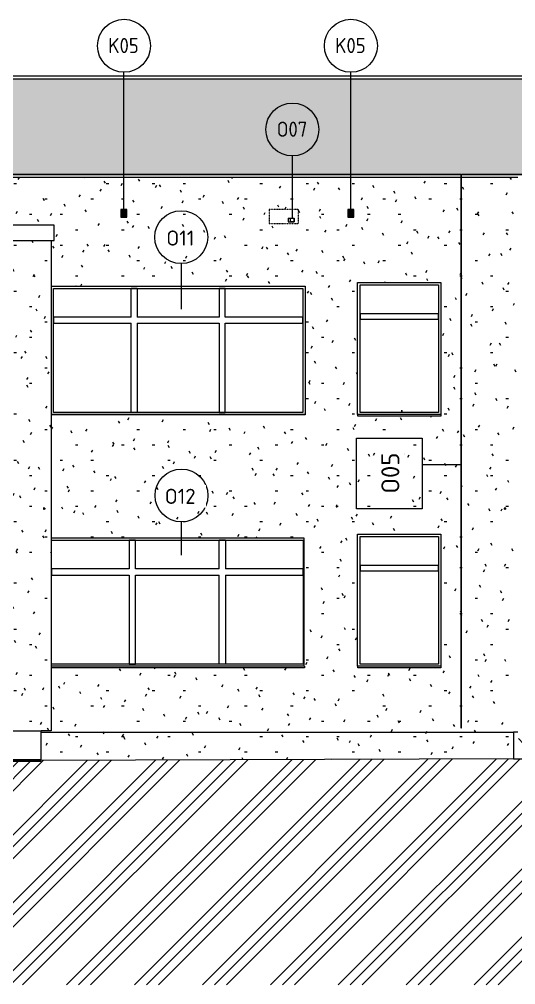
# Model space of a CAD drawing. Header units: millimetres. Extents: x -17526 to 472153, y -45352 to 20466.
# Drawn here: x 425381 to 431943, y -2470 to 10302 of the extents above; entities that cross this region are included whole.
import ezdxf

# ---------------------------------------------------------------- set-up
doc = ezdxf.new("R2010")
doc.units = ezdxf.units.MM
doc.linetypes.add('3_Čárkovaná 1_0mm', pattern=[2, 1, -1])
for name, color, linetype, lineweight in [('A-DETL', 90, 'Continuous', 9), ('A-DETL-GENF', 92, 'Continuous', 9), ('A-DETL-THIN', 151, 'Continuous', 9), ('A-DETL-WIDE', 214, 'Continuous', 50), ('A-FLOR', 192, 'Continuous', 9), ('A-GENM', 13, 'Continuous', 9), ('A-GENM-IDEN', 13, 'Continuous', 9), ('A-GLAZ', 151, 'Continuous', 9), ('A-GLAZ-IDEN', 152, 'Continuous', 9), ('A-ROOF-OTLN', 132, 'Continuous', 9), ('A-WALL', 113, 'Continuous', 9), ('A-WALL-PATT', 111, 'Continuous', 9), ('E-POWR-CNDT', 130, 'Continuous', 9), ('E-POWR-CNDT-IDEN', 130, 'Continuous', 9), ('E-POWR-CNTR', 130, 'Continuous', 9), ('E-POWR-DROP', 130, 'Continuous', 9), ('M-EQPM', 50, 'Continuous', 9), ('M-EQPM-IDEN', 50, 'Continuous', 9), ('Q-SPCQ', 91, 'Continuous', 9)]:
    doc.layers.add(name, color=color, linetype=linetype, lineweight=lineweight)
doc.styles.add('ISOCPEUR', font='isocpeur.ttf', dxfattribs={"width": 0.9, "height": 200})
doc.styles.add('ISOCPEUR_1', font='isocpeur.ttf', dxfattribs={"height": 238.125})
doc.styles.add('ISOCPEUR_2', font='isocpeur.ttf', dxfattribs={"height": 200})
pattern_1 = [(0, (337933.75, 0), (812.8, 203.2), [33.528, -576.072, 33.528, -576.072, -3251.2]), (0, (337933.75, 0), (812.8, 203.2), [-1219.2, 33.528, -1185.672, 33.528, -576.072, -1422.4]), (0, (337933.75, 0), (812.8, 203.2), [-3048, 33.528, -372.872, 33.528, -982.472]), (120, (338238.55, 101.6), (-582.37636, 602.30545), [33.528, -576.072, 33.528, -3827.272]), (120, (338238.55, 101.6), (-582.37636, 602.30545), [-643.128, -576.072, 33.528, -1185.672, -2032]), (120, (338238.55, 101.6), (-582.37636, 602.30545), [-2438.4, 33.528, -576.072, 33.528, -1388.872]), (120, (338238.55, 101.6), (-582.37636, 602.30545), [-3081.528, -372.872, 33.528, -982.472]), (240, (338340.15, 508), (-230.42364, -805.50545), [33.528, -576.072, 33.528, -576.072, -3251.2]), (240, (338340.15, 508), (-230.42364, -805.50545), [-1219.2, 33.528, -1185.672, 33.528, -576.072, -1422.4]), (240, (338340.15, 508), (-230.42364, -805.50545), [-3048, 33.528, -372.872, 33.528, -982.472])]

# ---------------------------------------------------------------- blocks, each defined once
blk = doc.blocks.new('OKNO_1k_nadsvetlik - OKNO_1k_nadsvetlik_1200 x 1850-1969517-J-Nový')
at = {"layer": 'A-GLAZ'}
for p, q in [((70510, 1770), (70510, 3460)), ((70510, 3460), (71550, 3460)), ((71550, 3460), (71550, 1770)), ((70510, 3080), (71550, 3080)), ((70510, 3080), (70510, 3000)), ((71550, 3000), (71550, 3080)), ((71550, 3000), (70510, 3000)), ((71550, 1770), (70510, 1770))]:
    blk.add_line(p, q, dxfattribs=at)
blk = doc.blocks.new('parapet_ext - parapet_ext-1802165-J-Nový')
at = {"layer": 'Q-SPCQ'}
for p, q in [((70480, 1720), (70480, 1742)), ((71580, 1742), (70480, 1742)), ((71580, 1720), (70480, 1720)), ((71580, 1742), (71580, 1720))]:
    blk.add_line(p, q, dxfattribs=at)
blk = doc.blocks.new('OKNO_1k_nadsvetlik - OKNO_1k_nadsvetlik_1200 x 1850-2306719-J-Nový')
at = {"layer": 'A-GLAZ'}
for p, q in [((70510, 5100), (70510, 6790)), ((70510, 6790), (71550, 6790)), ((71550, 6790), (71550, 5100)), ((70510, 6410), (71550, 6410)), ((70510, 6410), (70510, 6330)), ((71550, 6330), (71550, 6410)), ((71550, 6330), (70510, 6330)), ((71550, 5100), (70510, 5100))]:
    blk.add_line(p, q, dxfattribs=at)
blk = doc.blocks.new('OKNO_3k_nadsvetlik - OKNO_3k_nadsvetlik_3490 x 1800-2144109-J-Nový')
at = {"layer": 'A-GLAZ', "color": 11}
for p, q in [((66430, 1770), (66430, 3410)), ((66430, 3410), (69760, 3410)), ((67460, 3410), (67460, 3030)), ((67540, 3410), (67460, 3410)), ((67540, 3030), (67540, 3410)), ((68650, 3030), (68650, 3410)), ((68730, 3410), (68650, 3410)), ((68730, 3410), (68730, 3030)), ((69760, 3410), (69760, 1770)), ((67460, 3030), (66430, 3030)), ((66430, 3030), (66430, 2950)), ((66430, 2950), (67460, 2950)), ((67460, 2950), (67460, 1770)), ((68650, 3030), (67540, 3030)), ((67540, 1770), (67540, 2950)), ((67540, 2950), (68650, 2950)), ((68650, 1770), (68650, 2950)), ((69760, 3030), (68730, 3030)), ((68730, 2950), (68730, 1770)), ((68730, 2950), (69760, 2950)), ((69760, 2950), (69760, 3030)), ((69760, 1770), (66430, 1770)), ((67460, 1770), (67540, 1770)), ((68730, 1770), (68650, 1770))]:
    blk.add_line(p, q, dxfattribs=at)
blk = doc.blocks.new('parapet_ext - parapet_ext-2144112-J-Nový')
at = {"layer": 'Q-SPCQ', "color": 11}
for p, q in [((69778, 1742), (66426, 1742)), ((69778, 1720), (66426, 1720)), ((69778, 1742), (69778, 1720))]:
    blk.add_line(p, q, dxfattribs=at)
blk = doc.blocks.new('DPS_vetrání_nová - Typ 1-1348275-J-Nový')
at = {"layer": 'M-EQPM', "color": 11}
for p, q in [((94541, 7786), (94541, 7686)), ((94621, 7786), (94541, 7786)), ((94541, 7686), (94621, 7686)), ((94546, 7691), (94546, 7781)), ((94546, 7781), (94616, 7781)), ((94546, 7776), (94616, 7776)), ((94546, 7767), (94616, 7767)), ((94546, 7758), (94616, 7758)), ((94546, 7749), (94616, 7749)), ((94546, 7740), (94616, 7740)), ((94546, 7732), (94616, 7732)), ((94546, 7723), (94616, 7723)), ((94546, 7714), (94616, 7714)), ((94546, 7705), (94616, 7705)), ((94546, 7696), (94616, 7696)), ((94616, 7691), (94546, 7691)), ((94616, 7781), (94616, 7691)), ((94621, 7686), (94621, 7786))]:
    blk.add_line(p, q, dxfattribs=at)
blk = doc.blocks.new('OKNO_3k_nadsvetlik - OKNO_3k_nadsvetlik_3460 x 1800-2306715-J-Nový')
at = {"layer": 'A-GLAZ', "color": 11}
for p, q in [((66456, 5100), (66456, 6740)), ((66456, 6740), (69756, 6740)), ((67486, 6360), (67486, 6740)), ((67566, 6740), (67486, 6740)), ((67566, 6740), (67566, 6360)), ((68646, 6740), (68646, 6360)), ((68726, 6740), (68646, 6740)), ((68726, 6360), (68726, 6740)), ((69756, 6740), (69756, 5100)), ((67486, 6360), (66456, 6360)), ((66456, 6360), (66456, 6280)), ((66456, 6280), (67486, 6280)), ((67486, 5100), (67486, 6280)), ((68646, 6360), (67566, 6360)), ((67566, 6280), (67566, 5100)), ((67566, 6280), (68646, 6280)), ((68646, 6280), (68646, 5100)), ((69756, 6360), (68726, 6360)), ((68726, 5100), (68726, 6280)), ((68726, 6280), (69756, 6280)), ((69756, 6280), (69756, 6360)), ((69756, 5100), (66456, 5100)), ((67566, 5100), (67486, 5100)), ((68646, 5100), (68726, 5100))]:
    blk.add_line(p, q, dxfattribs=at)
blk = doc.blocks.new('parapet_ext - parapet_ext-1802069-J-Nový')
at = {"layer": 'Q-SPCQ', "color": 11}
blk.add_line((69786, 5072), (66426, 5072), dxfattribs=at)
blk = doc.blocks.new('BP_ZÁSTUPNÝ PRVEK - BP_ZÁSTUPNÝ PRVEK - OV4-V243-J-Nový')
at = {"layer": 'A-GENM', "color": 11}
for p, q in [((41744, 8550), (41794, 8550)), ((41744, 8500), (41744, 8550)), ((41794, 8500), (41744, 8500)), ((41794, 8500), (41794, 8550))]:
    blk.add_line(p, q, dxfattribs=at)
blk = doc.blocks.new('Popiska mechanické zařízení - Popiska okna_Bublina-1428144-J-Nový')
at = {"layer": 'M-EQPM-IDEN'}
blk.add_circle((55390, 9406), 350, dxfattribs=at)
blk = doc.blocks.new('Popisek okna_oznaceni - Popisek okna_oznaceni-1865439-J-Nový')
at = {"layer": 'A-GLAZ-IDEN'}
blk.add_circle((17654, 7512), 350, dxfattribs=at)
blk = doc.blocks.new('Popiska becný model_Bublina_CC - Popiska okna_Bublina-1416866-J-Nový')
at = {"layer": 'A-GENM-IDEN'}
blk.add_circle((3827, 3380), 350, dxfattribs=at)

msp = doc.modelspace()

# ---------------------------------------------------------------- hatches: boundary and pattern name
at = {"layer": 'A-DETL-GENF'}
msp.add_hatch(color=9, dxfattribs=at).paths.add_polyline_path([(442501, 8250), (443439, 8250), (443439, 9510), (424974, 9510), (424974, 8250), (442282, 8250)])
h = msp.add_hatch(dxfattribs=at)
h.set_pattern_fill('FP_144', style=0, pattern_type=2)
h.set_pattern_definition([(45, (337933.75, 0), (-449.0128, 449.0128), []), (45, (338092.5, 0), (0, 898.0256), []), (45, (337775, 0), (0, 898.0256), [])])
h.paths.add_polyline_path([(459233, -2470), (459233, 330), (442939, 331), (437663, 533), (425671, 497), (412783, 497), (412783, 697), (410583, 697), (410110, 826), (405618, 1230), (403840, 1421), (400840, 1421), (400482, 1779), (386582, 1779), (381885, 1943), (376881, 2030), (361515, 2030), (360736, 2114), (357996, 2114), (357996, 2274), (355323, 1927), (355323, -2470), (458688, -2470)])
h = msp.add_hatch(dxfattribs=at)
h.set_pattern_fill('FP_145', style=0, pattern_type=2)
h.set_pattern_definition([(90, (337933.75, 0), (-359.21, 359.21), [95.25, -623.17]), (45, (337933.75, 0), (-359.2102, 359.2102), [95.25, -412.75]), (135, (337933.75, 0), (-359.2102, -359.2102), [95.25, -412.75])])
h.paths.add_polyline_path([(431914, 516), (436664, 530), (436664, 830), (436606, 830), (436606, 910), (431972, 910), (431972, 870), (431914, 870), (431914, 725)])
at = {"layer": 'A-WALL-PATT'}
h = msp.add_hatch(dxfattribs=at)
h.set_pattern_fill('FP_135', color=11, style=0, pattern_type=2)
h.set_pattern_definition(pattern_1)
h.paths.add_polyline_path([(412936, 7580), (425521, 7580), (425521, 8210), (412936, 8210), (412936, 7601)])
h.paths.add_polyline_path([(417724, 7686), (417724, 7786), (417804, 7786), (417804, 7686), (417764, 7686)])
h.paths.add_polyline_path([(414724, 7686), (414724, 7786), (414804, 7786), (414804, 7686), (414742, 7686)])
h.paths.add_polyline_path([(423724, 7686), (423724, 7786), (423804, 7786), (423804, 7686), (423770, 7686)])
h.paths.add_polyline_path([(420759, 7686), (420719, 7686), (420719, 7786), (420799, 7786), (420799, 7686)])
h = msp.add_hatch(dxfattribs=at)
h.set_pattern_fill('FP_135', color=11, style=0, pattern_type=2)
h.set_pattern_definition(pattern_1)
h.paths.add_polyline_path([(425801, 870), (431972, 870), (431972, 8210), (431229, 8210), (431229, 927), (431219, 927), (431219, 8210), (425521, 8210), (425521, 7580), (425840, 7579), (425842, 7577), (425843, 7574), (425842, 7379), (425840, 7376), (425836, 7376), (425801, 7376), (425801, 6770), (429161, 6770), (429161, 5070), (425801, 5070), (425801, 3440), (429141, 3440), (429141, 1742), (429153, 1742), (429153, 1720), (425801, 1720), (425801, 890), (425671, 890), (425671, 870)])
h.paths.add_polyline_path([(430954, 1720), (429854, 1720), (429854, 3490), (430954, 3490), (430954, 1740)])
h.paths.add_polyline_path([(431805, 3821), (431798, 3822), (431796, 3824), (431794, 3830), (431796, 3836), (431800, 3839), (431805, 3838), (431807, 3838), (431811, 3832), (431810, 3826)])
h.paths.add_polyline_path([(429583, 3852), (429576, 3853), (429574, 3855), (429571, 3861), (429574, 3867), (429578, 3870), (429583, 3869), (429585, 3869), (429589, 3863), (429588, 3857)])
h.paths.add_polyline_path([(430252, 5050), (429854, 5050), (429854, 6820), (430954, 6820), (430954, 5050), (430471, 5050)])
h.paths.add_polyline_path([(429016, 7621), (428966, 7621), (428966, 7671), (429016, 7671)])
h.paths.add_polyline_path([(426729, 7686), (426724, 7686), (426724, 7786), (426804, 7786), (426804, 7686), (426736, 7686)])
h.paths.add_polyline_path([(429783, 7686), (429724, 7686), (429724, 7786), (429804, 7786), (429804, 7686), (429785, 7686)])
h = msp.add_hatch(dxfattribs=at)
h.set_pattern_fill('FP_135', color=11, style=0, pattern_type=2)
h.set_pattern_definition(pattern_1)
h.paths.add_polyline_path([(425241, 890), (425671, 890), (425671, 7376), (425241, 7376), (425241, 1024)])
h = msp.add_hatch(dxfattribs=at)
h.set_pattern_fill('FP_135', color=11, style=0, pattern_type=2)
h.set_pattern_definition(pattern_1)
h.paths.add_polyline_path([(425801, 890), (425801, 7376), (425671, 7376), (425671, 890)])
h.paths.add_polyline_path([(425712, 3821), (425706, 3822), (425704, 3824), (425701, 3830), (425704, 3836), (425708, 3839), (425712, 3838), (425714, 3838), (425719, 3832), (425718, 3826), (425713, 3822)])
h = msp.add_hatch(dxfattribs=at)
h.set_pattern_fill('FP_135', color=11, style=0, pattern_type=2)
h.set_pattern_definition(pattern_1)
h.paths.add_polyline_path([(425671, 497), (431914, 516), (431914, 870), (425671, 870), (425671, 533)])
at = {"layer": 'E-POWR-DROP'}
for color, points in [(11, [(431224, 8242), (431227, 8243), (431229, 8245), (431229, 8248), (431228, 8250), (431220, 8250), (431219, 8247), (431221, 8244), (431223, 8242)]), (11, [(430439, 5115), (430442, 5116), (430444, 5117), (430444, 5121), (430442, 5124), (430438, 5125), (430436, 5124), (430434, 5120), (430436, 5116), (430438, 5115)]), (256, [(425712, 3821), (425718, 3826), (425719, 3828), (425719, 3832), (425713, 3838), (425708, 3839), (425704, 3836), (425701, 3830), (425704, 3824), (425706, 3822), (425710, 3822)]), (256, [(429583, 3852), (429588, 3857), (429589, 3859), (429589, 3864), (429585, 3869), (429578, 3870), (429574, 3867), (429571, 3861), (429574, 3855), (429576, 3853), (429580, 3853)]), (256, [(431805, 3821), (431810, 3826), (431811, 3828), (431811, 3832), (431807, 3838), (431800, 3839), (431796, 3836), (431794, 3830), (431796, 3824), (431798, 3822), (431802, 3822)])]:
    msp.add_hatch(color=color, dxfattribs=at).paths.add_polyline_path(points)

# ---------------------------------------------------------------- linework, layer by layer
at = {"layer": 'A-DETL', "linetype": '3_Čárkovaná 1_0mm'}
for p, q in [((428686, 7791), (429066, 7791)), ((428686, 7791), (428686, 7601)), ((429066, 7791), (429066, 7601)), ((428686, 7601), (429066, 7601))]:
    msp.add_line(p, q, dxfattribs=at)
at = {"layer": 'A-DETL'}
for p, q in [((428936, 7671), (429016, 7671)), ((428936, 7671), (428936, 7621)), ((429016, 7671), (429016, 7621)), ((428936, 7621), (429016, 7621))]:
    msp.add_line(p, q, dxfattribs=at)
at = {"layer": 'A-DETL-THIN'}
for p, q in [((443439, 9510), (424974, 9510)), ((424974, 8250), (443439, 8250)), ((431972, 870), (431914, 870)), ((431914, 870), (431914, 516)), ((431914, 516), (425671, 497)), ((431914, 516), (436664, 530))]:
    msp.add_line(p, q, dxfattribs=at)
at = {"layer": 'A-DETL-WIDE'}
msp.add_line((425671, 497), (412783, 497), dxfattribs=at)
at = {"layer": 'A-FLOR'}
for p in [(412971, 890), (425671, 497)]:
    msp.add_line(p, (425671, 890), dxfattribs=at)
at = {"layer": 'A-GENM-IDEN'}
msp.add_line((428991, 7671), (428991, 8494), dxfattribs=at)
at = {"layer": 'A-GLAZ-IDEN'}
for p, q in [((427523, 6466), (427523, 7069)), ((427526, 3213), (427526, 3652))]:
    msp.add_line(p, q, dxfattribs=at)
at = {"layer": 'A-ROOF-OTLN'}
msp.add_line((443583, 9550), (424830, 9550), dxfattribs=at)
at = {"layer": 'A-ROOF-OTLN', "color": 11}
for p, q in [((431220, 8250), (412622, 8250)), ((437189, 8250), (431228, 8250)), ((425837, 7580), (412805, 7580)), ((425843, 7382), (425843, 7574)), ((412805, 7376), (425837, 7376))]:
    msp.add_line(p, q, dxfattribs=at)
for points, knots in [([(425843, 7574), (425843, 7574), (425843, 7575), (425842, 7576), (425842, 7577), (425842, 7577), (425841, 7578), (425841, 7578), (425841, 7579), (425840, 7579), (425840, 7579), (425839, 7579), (425839, 7580), (425838, 7580), (425838, 7580), (425838, 7580), (425837, 7580), (425837, 7580), (425837, 7580)], [0, 0, 0, 0, 0.125, 0.1875, 0.25, 0.3125, 0.34375, 0.375, 0.4375, 0.5, 0.53125, 0.5625, 0.59375, 0.625, 0.65625, 0.6875, 0.71875, 0.75, 0.75, 0.75, 0.75]), ([(425837, 7376), (425837, 7376), (425837, 7376), (425838, 7376), (425838, 7376), (425838, 7376), (425839, 7376), (425839, 7376), (425840, 7376), (425840, 7376), (425840, 7377), (425841, 7377), (425841, 7377), (425841, 7378), (425842, 7378), (425842, 7379), (425842, 7379), (425843, 7380), (425843, 7381), (425843, 7382)], [0.3333333, 0.3333333, 0.3333333, 0.3333333, 0.3611111, 0.3888889, 0.4166667, 0.4444444, 0.4722222, 0.5, 0.5277778, 0.5555556, 0.5833333, 0.6111111, 0.6666667, 0.6944444, 0.7222222, 0.7777778, 0.8333333, 0.8888889, 1, 1, 1, 1])]:
    msp.add_open_spline(points, degree=3, knots=knots, dxfattribs=at)
at = {"layer": 'A-WALL', "color": 11}
for p, q in [((431219, 8210), (412936, 8210)), ((431972, 8210), (431229, 8210)), ((425801, 7376), (425801, 890)), ((425801, 6770), (429161, 6770)), ((429161, 6770), (429161, 5070)), ((429854, 5072), (429854, 6820)), ((429854, 6820), (430954, 6820)), ((430954, 6820), (430954, 5072)), ((429161, 5070), (425801, 5070)), ((429854, 1742), (429854, 3490)), ((429854, 3490), (430954, 3490)), ((430954, 3490), (430954, 1742)), ((425801, 3440), (429141, 3440)), ((429141, 3440), (429141, 1742)), ((425801, 890), (425671, 890)), ((425671, 870), (431914, 870))]:
    msp.add_line(p, q, dxfattribs=at)
at = {"layer": 'E-POWR-CNDT', "color": 11}
for p, q in [((431219, 8227), (431219, 8195)), ((431219, 8195), (431219, 927)), ((431229, 8195), (431229, 8227)), ((431229, 927), (431229, 8195)), ((431219, 927), (431229, 927))]:
    msp.add_line(p, q, dxfattribs=at)
at = {"layer": 'E-POWR-CNDT', "color": 11, "flags": 128}
for points in [[(431219, 8246), (431219, 8246), (431219, 8246), (431219, 8245), (431219, 8245), (431219, 8244), (431219, 8244), (431219, 8244), (431219, 8243), (431219, 8243), (431219, 8242), (431219, 8242), (431219, 8241), (431219, 8240), (431219, 8240), (431219, 8239), (431219, 8239), (431219, 8238), (431219, 8237), (431219, 8237), (431219, 8236), (431219, 8235), (431219, 8234), (431219, 8234), (431219, 8233), (431219, 8232), (431219, 8231), (431219, 8231), (431219, 8230), (431219, 8229), (431219, 8228), (431219, 8227), (431219, 8227)], [(431229, 8227), (431229, 8228), (431229, 8229), (431229, 8229), (431229, 8230), (431229, 8231), (431229, 8232), (431229, 8233), (431229, 8233), (431229, 8234), (431229, 8235), (431229, 8236), (431229, 8236), (431229, 8237), (431229, 8238), (431229, 8238), (431229, 8239), (431229, 8240), (431229, 8240), (431229, 8241), (431229, 8241), (431229, 8242), (431229, 8243), (431229, 8243), (431229, 8243), (431229, 8244), (431229, 8244), (431229, 8245), (431229, 8245)]]:
    msp.add_lwpolyline(points, dxfattribs=at)
at = {"layer": 'E-POWR-CNDT-IDEN'}
msp.add_line((431224, 4406), (430708, 4406), dxfattribs=at)
at = {"layer": 'E-POWR-CNDT-IDEN', "flags": 128}
msp.add_lwpolyline([(429839, 3825), (429839, 4760), (430708, 4760), (430708, 3825)], close=True, dxfattribs=at)
at = {"layer": 'E-POWR-CNTR', "color": 11}
for p, q in [((431214, 8247), (431234, 8247)), ((431224, 8237), (431224, 8250)), ((431224, 8232), (431224, 8227)), ((430429, 5120), (430449, 5120)), ((430439, 5110), (430439, 5130))]:
    msp.add_line(p, q, dxfattribs=at)
at = {"layer": 'E-POWR-CNTR'}
for p, q in [((425710, 3814), (425710, 3846)), ((429564, 3861), (429596, 3861)), ((429580, 3845), (429580, 3877)), ((431802, 3814), (431802, 3846)), ((425694, 3830), (425726, 3830)), ((431786, 3830), (431818, 3830))]:
    msp.add_line(p, q, dxfattribs=at)
at = {"layer": 'M-EQPM-IDEN'}
for p, q in [((426764, 7786), (426764, 9602)), ((429764, 7786), (429764, 9602))]:
    msp.add_line(p, q, dxfattribs=at)

# ---------------------------------------------------------------- block references
at = {"layer": 'A-GENM', "color": 11}
msp.add_blockref('BP_ZÁSTUPNÝ PRVEK - BP_ZÁSTUPNÝ PRVEK - OV4-V243-J-Nový', (387222, -879), dxfattribs=at)
at = {"layer": 'A-GENM-IDEN'}
msp.add_blockref('Popiska becný model_Bublina_CC - Popiska okna_Bublina-1416866-J-Nový', (425164, 5464), dxfattribs=at)
at = {"layer": 'A-GLAZ'}
for name in ['OKNO_1k_nadsvetlik - OKNO_1k_nadsvetlik_1200 x 1850-2306719-J-Nový', 'OKNO_1k_nadsvetlik - OKNO_1k_nadsvetlik_1200 x 1850-1969517-J-Nový']:
    msp.add_blockref(name, (359375, 0), dxfattribs=at)
at = {"layer": 'A-GLAZ', "color": 11}
for name in ['OKNO_3k_nadsvetlik - OKNO_3k_nadsvetlik_3460 x 1800-2306715-J-Nový', 'OKNO_3k_nadsvetlik - OKNO_3k_nadsvetlik_3490 x 1800-2144109-J-Nový']:
    msp.add_blockref(name, (359375, 0), dxfattribs=at)
at = {"layer": 'A-GLAZ-IDEN'}
for p in [(409868, -92), (409871, -3510)]:
    msp.add_blockref('Popisek okna_oznaceni - Popisek okna_oznaceni-1865439-J-Nový', p, dxfattribs=at)
at = {"layer": 'M-EQPM', "color": 11}
for p in [(332183, 0), (335183, 0)]:
    msp.add_blockref('DPS_vetrání_nová - Typ 1-1348275-J-Nový', p, dxfattribs=at)
at = {"layer": 'M-EQPM-IDEN'}
for p in [(371375, 546), (374375, 546)]:
    msp.add_blockref('Popiska mechanické zařízení - Popiska okna_Bublina-1428144-J-Nový', p, dxfattribs=at)
at = {"layer": 'Q-SPCQ', "color": 11}
for name in ['parapet_ext - parapet_ext-1802069-J-Nový', 'parapet_ext - parapet_ext-2144112-J-Nový']:
    msp.add_blockref(name, (359375, 0), dxfattribs=at)
at = {"layer": 'Q-SPCQ'}
for p in [(359375, 3330), (359375, 0)]:
    msp.add_blockref('parapet_ext - parapet_ext-1802165-J-Nový', p, dxfattribs=at)

# ---------------------------------------------------------------- texts
at = {"layer": 'A-GENM-IDEN', "insert": (428784, 8948), "char_height": 200, "width": 497.85, "attachment_point": 1, "style": 'ISOCPEUR'}
msp.add_mtext('O07', dxfattribs=at)
at = {"layer": 'M-EQPM-IDEN', "char_height": 200, "width": 497.85, "attachment_point": 1, "style": 'ISOCPEUR'}
for insert in [(426557, 10055), (429557, 10055)]:
    msp.add_mtext('K05', dxfattribs=dict(at, insert=insert))

# ---------------------------------------------------------------- next in the draw order: texts
at = {"layer": 'A-GLAZ-IDEN', "char_height": 200, "attachment_point": 1, "style": 'ISOCPEUR_2', "bg_fill": 3, "box_fill_scale": 1.25, "bg_fill_color": 256, "bg_fill_true_color": 13158600, "bg_fill_transparency": 0}
for s, insert, width in [('O11', (427323, 7508), 440.93), ('O12', (427303, 4091), 497.05)]:
    msp.add_mtext(s, dxfattribs=dict(at, insert=insert, width=width))
at = {"layer": 'E-POWR-CNDT-IDEN', "insert": (430167, 4028), "char_height": 238.1, "width": 633.33, "attachment_point": 1, "rotation": 90, "style": 'ISOCPEUR_1', "bg_fill": 3, "box_fill_scale": 1.25, "bg_fill_color": 256, "bg_fill_true_color": 13158600, "bg_fill_transparency": 0}
msp.add_mtext('O05', dxfattribs=at)

doc.saveas('drawing.dxf')
